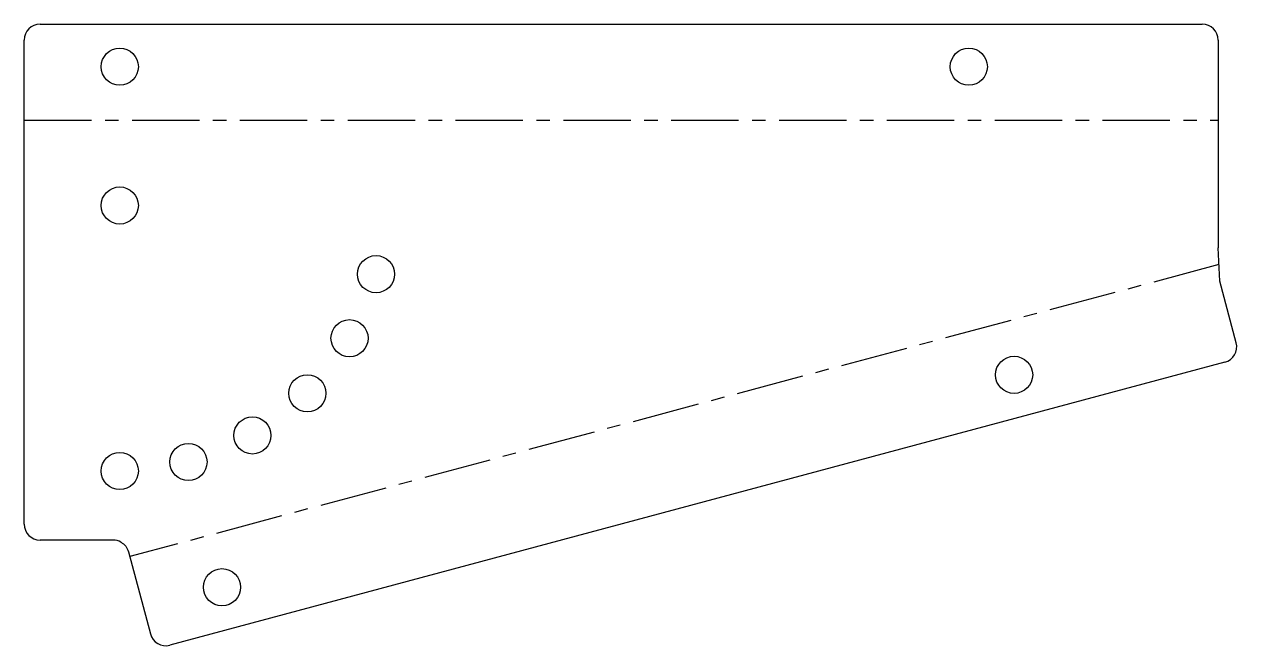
# Model space of a CAD drawing. Header units: millimetres. Extents: x -18 to 210, y -83 to 34.
import ezdxf

# ---------------------------------------------------------------- set-up
doc = ezdxf.new("R2010")
doc.units = ezdxf.units.MM
doc.linetypes.add('CENTERX2', pattern=[20.32, 12.7, -2.54, 2.54, -2.54])

msp = doc.modelspace()

# ---------------------------------------------------------------- linework, layer by layer
at = {"color": 7, "linetype": 'Continuous', "lineweight": 25}
for p, q in [((-15, 34.13), (204, 34.13)), ((-18, -60), (-18, 31.13)), ((207, 31.13), (207, -7.99)), ((207.29, -14.26), (207, -7.99)), ((210.4, -25.85), (207.29, -14.26)), ((208.28, -29.52), (9.44, -82.8)), ((-1.27, -63), (-15, -63)), ((1.63, -65.22), (5.77, -80.68))]:
    msp.add_line(p, q, dxfattribs=at)
at = {"color": 7, "linetype": 'CENTERX2'}
for p, q in [((-18, 16.06), (207, 16.06)), ((207.15, -11.13), (1.87, -66.13))]:
    msp.add_line(p, q, dxfattribs=at)
at = {"color": 7, "linetype": 'Continuous', "lineweight": 25}
for centre in [(0, 26.13), (160, 26.13), (0, 0), (48.3, -12.94), (43.3, -25), (168.54, -31.89), (35.36, -35.36), (25, -43.3), (12.94, -48.3), (0, -50), (19.26, -71.89)]:
    msp.add_circle(centre, 3.5, dxfattribs=at)
for centre, start, end in [((-15, 31.13), 90, 180), ((204, 31.13), 0, 90), ((207.5, -26.62), 285, 15), ((-15, -60), 180, 270), ((-1.27, -66), 60.1157, 90), ((8.66, -79.9), 195, 285)]:
    msp.add_arc(centre, 3, start, end, dxfattribs=at)
msp.add_open_spline([(0.22, -63.4), (0.4, -63.5), (0.57, -63.61), (0.87, -63.87), (1.01, -64.02), (1.34, -64.45), (1.51, -64.81), (1.63, -65.22)], degree=3, knots=[0, 0, 0, 0, 0.25, 0.25, 0.5, 0.5, 1, 1, 1, 1], dxfattribs=at)

doc.saveas('drawing.dxf')
